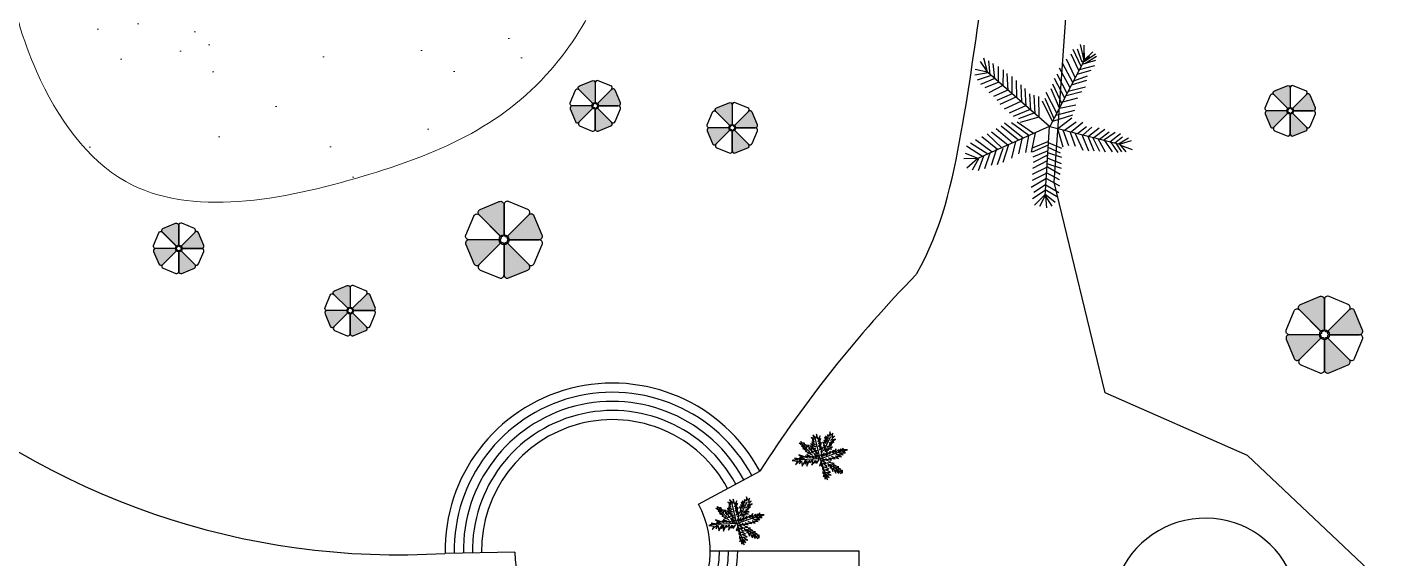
# Model space of a CAD drawing. Header units: millimetres. Extents: x 185 to 501, y 106 to 528.
# Drawn here: x 330.45 to 374.79, y 170.53 to 187.99 of the extents above; entities that cross this region are included whole.
import ezdxf

# ---------------------------------------------------------------- set-up
doc = ezdxf.new("R2010")
doc.units = ezdxf.units.MM
for name, color, linetype in [('arboles', 84, 'Continuous'), ('pavimento', 252, 'Continuous'), ('SITE_FURNISHINGS', 230, 'Continuous')]:
    doc.layers.add(name, color=color, linetype=linetype)
doc.layers.add('Paredes', color=141, linetype='Continuous', lineweight=9)

msp = doc.modelspace()

# ---------------------------------------------------------------- hatches: boundary and pattern name
h = msp.add_hatch(color=230)
edge = h.paths.add_edge_path()
edge.add_arc((349.222, 185.448), 0.0448, 135, 270)
edge.add_line((349.222, 185.403), (349.872, 185.403))
edge.add_arc((349.872, 185.475), 0.0723, 270, 382.5)
edge.add_line((349.939, 185.503), (349.768, 185.915))
edge.add_arc((349.701, 185.888), 0.0723, 22.5, 135)
edge.add_line((349.65, 185.939), (349.191, 185.48))
edge = h.paths.add_edge_path()
edge.add_arc((349.159, 185.295), 0.0448, 45, 180)
edge.add_line((349.114, 185.295), (349.114, 184.645))
edge.add_arc((349.186, 184.645), 0.0723, 180, 292.5)
edge.add_line((349.214, 184.579), (349.626, 184.749))
edge.add_arc((349.599, 184.816), 0.0723, 292.5, 405)
edge.add_line((349.65, 184.867), (349.191, 185.327))
edge = h.paths.add_edge_path()
edge.add_arc((348.527, 184.918), 0.0723, 202.5, 315)
edge.add_line((348.578, 184.867), (349.038, 185.327))
edge.add_arc((349.006, 185.358), 0.0448, 315, 450)
edge.add_line((349.006, 185.403), (348.356, 185.403))
edge.add_arc((348.356, 185.331), 0.0723, 90, 202.5)
edge.add_line((348.29, 185.303), (348.46, 184.891))
for color, points in [(230, [(349.109, 186.161, 0.534511), (349.009, 186.228), (348.597, 186.057, 0.475071), (348.565, 185.949, -0.059116), (348.578, 185.939), (349.038, 185.48, -0.187719), (349.109, 185.511, 0.000562), (349.109, 185.511)]), (256, [(371.94, 185.999, 0.534511), (371.84, 186.066), (371.428, 185.895, 0.475071), (371.396, 185.788, -0.059116), (371.409, 185.777), (371.869, 185.318, -0.187719), (371.94, 185.35, 0.000562), (371.94, 185.35)]), (256, [(353.61, 185.441, 0.534511), (353.51, 185.508), (353.098, 185.337, 0.475071), (353.066, 185.23, -0.059116), (353.079, 185.22), (353.539, 184.76, -0.187719), (353.61, 184.792, 0.000562), (353.61, 184.792)]), (256, [(346.11, 182.162, 0.534511), (345.958, 182.264), (345.331, 182.004, 0.475071), (345.282, 181.841, -0.059116), (345.303, 181.825), (346.001, 181.127, -0.187719), (346.11, 181.175, 0.000562), (346.11, 181.175)]), (256, [(335.427, 181.485, 0.534511), (335.327, 181.552), (334.914, 181.381, 0.475071), (334.882, 181.274, -0.059116), (334.896, 181.263), (335.355, 180.804, -0.187719), (335.427, 180.835, 0.000562), (335.427, 180.836)]), (5, [(341.06, 179.441, 0.534511), (340.96, 179.508), (340.547, 179.337, 0.475071), (340.515, 179.23, -0.059116), (340.529, 179.219), (340.988, 178.76, -0.187719), (341.06, 178.792, 0.000562), (341.06, 178.792)]), (230, [(373.061, 179.047, 0.534511), (372.909, 179.149), (372.282, 178.889, 0.475071), (372.233, 178.726, -0.059116), (372.253, 178.71), (372.951, 178.012, -0.187719), (373.061, 178.06, 0.000562), (373.061, 178.06)])]:
    msp.add_hatch(color=color).paths.add_polyline_path(points)
h = msp.add_hatch(color=256)
edge = h.paths.add_edge_path()
edge.add_arc((372.053, 185.286), 0.0448, 135, 270)
edge.add_line((372.053, 185.242), (372.703, 185.242))
edge.add_arc((372.703, 185.314), 0.0723, 270, 382.5)
edge.add_line((372.77, 185.342), (372.599, 185.754))
edge.add_arc((372.532, 185.726), 0.0723, 22.5, 135)
edge.add_line((372.481, 185.777), (372.022, 185.318))
edge = h.paths.add_edge_path()
edge.add_arc((371.99, 185.133), 0.0448, 45, 180)
edge.add_line((371.945, 185.133), (371.945, 184.484))
edge.add_arc((372.017, 184.484), 0.0723, 180, 292.5)
edge.add_line((372.045, 184.417), (372.457, 184.588))
edge.add_arc((372.43, 184.655), 0.0723, 292.5, 405)
edge.add_line((372.481, 184.706), (372.022, 185.165))
edge = h.paths.add_edge_path()
edge.add_arc((371.358, 184.757), 0.0723, 202.5, 315)
edge.add_line((371.409, 184.706), (371.869, 185.165))
edge.add_arc((371.837, 185.197), 0.0448, 315, 450)
edge.add_line((371.837, 185.242), (371.187, 185.242))
edge.add_arc((371.187, 185.169), 0.0723, 90, 202.5)
edge.add_line((371.121, 185.142), (371.291, 184.729))
h = msp.add_hatch(color=256)
edge = h.paths.add_edge_path()
edge.add_arc((353.723, 184.729), 0.0448, 135, 270)
edge.add_line((353.723, 184.684), (354.373, 184.684))
edge.add_arc((354.373, 184.756), 0.0723, 270, 382.5)
edge.add_line((354.44, 184.784), (354.269, 185.196))
edge.add_arc((354.202, 185.168), 0.0723, 22.5, 135)
edge.add_line((354.151, 185.22), (353.692, 184.76))
edge = h.paths.add_edge_path()
edge.add_arc((353.66, 184.576), 0.0448, 45, 180)
edge.add_line((353.615, 184.576), (353.615, 183.926))
edge.add_arc((353.687, 183.926), 0.0723, 180, 292.5)
edge.add_line((353.715, 183.859), (354.127, 184.03))
edge.add_arc((354.1, 184.097), 0.0723, 292.5, 405)
edge.add_line((354.151, 184.148), (353.692, 184.607))
edge = h.paths.add_edge_path()
edge.add_arc((353.028, 184.199), 0.0723, 202.5, 315)
edge.add_line((353.079, 184.148), (353.539, 184.607))
edge.add_arc((353.507, 184.639), 0.0448, 315, 450)
edge.add_line((353.507, 184.684), (352.857, 184.684))
edge.add_arc((352.857, 184.611), 0.0723, 90, 202.5)
edge.add_line((352.791, 184.584), (352.961, 184.171))
h = msp.add_hatch(color=256)
edge = h.paths.add_edge_path()
edge.add_arc((346.282, 181.079), 0.0682, 135, 270)
edge.add_line((346.282, 181.011), (347.269, 181.011))
edge.add_arc((347.269, 181.121), 0.11, 270, 382.5)
edge.add_line((347.37, 181.163), (347.111, 181.789))
edge.add_arc((347.009, 181.747), 0.11, 22.5, 135)
edge.add_line((346.932, 181.825), (346.233, 181.127))
edge = h.paths.add_edge_path()
edge.add_arc((346.185, 180.846), 0.0682, 45, 180)
edge.add_line((346.117, 180.846), (346.117, 179.859))
edge.add_arc((346.227, 179.859), 0.11, 180, 292.5)
edge.add_line((346.269, 179.757), (346.896, 180.017))
edge.add_arc((346.854, 180.119), 0.11, 292.5, 405)
edge.add_line((346.932, 180.196), (346.233, 180.894))
edge = h.paths.add_edge_path()
edge.add_arc((345.225, 180.274), 0.11, 202.5, 315)
edge.add_line((345.303, 180.196), (346.001, 180.894))
edge.add_arc((345.953, 180.943), 0.0682, 315, 450)
edge.add_line((345.953, 181.011), (344.965, 181.011))
edge.add_arc((344.965, 180.901), 0.11, 90, 202.5)
edge.add_line((344.864, 180.859), (345.123, 180.232))
h = msp.add_hatch(color=256)
edge = h.paths.add_edge_path()
edge.add_arc((335.54, 180.772), 0.0448, 135, 270)
edge.add_line((335.54, 180.727), (336.189, 180.727))
edge.add_arc((336.189, 180.8), 0.0723, 270, 382.5)
edge.add_line((336.256, 180.827), (336.085, 181.24))
edge.add_arc((336.018, 181.212), 0.0723, 22.5, 135)
edge.add_line((335.967, 181.263), (335.508, 180.804))
edge = h.paths.add_edge_path()
edge.add_arc((335.476, 180.619), 0.0448, 45, 180)
edge.add_line((335.431, 180.619), (335.431, 179.97))
edge.add_arc((335.504, 179.97), 0.0723, 180, 292.5)
edge.add_line((335.531, 179.903), (335.944, 180.074))
edge.add_arc((335.916, 180.14), 0.0723, 292.5, 405)
edge.add_line((335.967, 180.192), (335.508, 180.651))
edge = h.paths.add_edge_path()
edge.add_arc((334.845, 180.243), 0.0723, 202.5, 315)
edge.add_line((334.896, 180.192), (335.355, 180.651))
edge.add_arc((335.323, 180.683), 0.0448, 315, 450)
edge.add_line((335.323, 180.727), (334.674, 180.727))
edge.add_arc((334.674, 180.655), 0.0723, 90, 202.5)
edge.add_line((334.607, 180.627), (334.778, 180.215))
h = msp.add_hatch(color=5)
edge = h.paths.add_edge_path()
edge.add_arc((341.173, 178.729), 0.0448, 135, 270)
edge.add_line((341.173, 178.684), (341.822, 178.684))
edge.add_arc((341.822, 178.756), 0.0723, 270, 382.5)
edge.add_line((341.889, 178.784), (341.718, 179.196))
edge.add_arc((341.651, 179.168), 0.0723, 22.5, 135)
edge.add_line((341.6, 179.219), (341.141, 178.76))
edge = h.paths.add_edge_path()
edge.add_arc((341.109, 178.575), 0.0448, 45, 180)
edge.add_line((341.064, 178.575), (341.064, 177.926))
edge.add_arc((341.137, 177.926), 0.0723, 180, 292.5)
edge.add_line((341.164, 177.859), (341.577, 178.03))
edge.add_arc((341.549, 178.097), 0.0723, 292.5, 405)
edge.add_line((341.6, 178.148), (341.141, 178.607))
edge = h.paths.add_edge_path()
edge.add_arc((340.477, 178.199), 0.0723, 202.5, 315)
edge.add_line((340.529, 178.148), (340.988, 178.607))
edge.add_arc((340.956, 178.639), 0.0448, 315, 450)
edge.add_line((340.956, 178.684), (340.307, 178.684))
edge.add_arc((340.307, 178.611), 0.0723, 90, 202.5)
edge.add_line((340.24, 178.584), (340.411, 178.171))
h = msp.add_hatch(color=230)
edge = h.paths.add_edge_path()
edge.add_arc((373.232, 177.963), 0.0682, 135, 270)
edge.add_line((373.232, 177.895), (374.219, 177.895))
edge.add_arc((374.219, 178.005), 0.11, 270, 382.5)
edge.add_line((374.321, 178.047), (374.061, 178.674))
edge.add_arc((373.96, 178.632), 0.11, 22.5, 135)
edge.add_line((373.882, 178.71), (373.184, 178.012))
edge = h.paths.add_edge_path()
edge.add_arc((373.136, 177.731), 0.0682, 45, 180)
edge.add_line((373.068, 177.731), (373.068, 176.744))
edge.add_arc((373.178, 176.744), 0.11, 180, 292.5)
edge.add_line((373.22, 176.642), (373.846, 176.902))
edge.add_arc((373.804, 177.003), 0.11, 292.5, 405)
edge.add_line((373.882, 177.081), (373.184, 177.779))
edge = h.paths.add_edge_path()
edge.add_arc((372.176, 177.159), 0.11, 202.5, 315)
edge.add_line((372.253, 177.081), (372.951, 177.779))
edge.add_arc((372.903, 177.827), 0.0682, 315, 450)
edge.add_line((372.903, 177.895), (371.916, 177.895))
edge.add_arc((371.916, 177.785), 0.11, 90, 202.5)
edge.add_line((371.814, 177.743), (372.074, 177.117))
at = {"layer": 'Paredes'}
h = msp.add_hatch(dxfattribs=at)
h.set_pattern_fill('AR-SAND', color=256, scale=0.1, style=0)
h.set_pattern_definition([(37.5, (-2162.957, 17.1855), (-0.160003, 4.8941324), [0, -3.8608, 0, -4.318, 0, -4.1275]), (7.5, (-2162.957, 17.1855), (4.495233, 7.168251), [0, -2.0828, 0, -3.4798, 0, -1.3335]), (327.5, (-2166.081, 17.1855), (7.909924, 0.014372), [0, -1.27, 0, -4.572, 0, -5.969]), (317.5, (-2166.081, 17.1855), (7.635565, 2.229293), [0, -0.635, 0, -2.9972, 0, -3.429])])
edge = h.paths.add_edge_path()
edge.add_spline(control_points=[(329.163, 209.759), (329.769, 209.758), (331.679, 209.374), (333.188, 205.317), (334.541, 200.963), (333.991, 195.497), (329.105, 192.643), (330.18, 186.77), (334.028, 181.379), (341.571, 182.837), (347.715, 185.41), (350.943, 192.267), (345.013, 196.362), (341.002, 201.852), (340.823, 209.281), (344.738, 211.852), (349.254, 210.173), (352.059, 203.967), (357.894, 206.923), (359.013, 211.66), (358.772, 215.872), (357.263, 219.898), (353.753, 220.348), (352.079, 225.331), (353.828, 231.651), (358.644, 231.789), (361.226, 231.902), (363.18, 233.645), (366.499, 235.216), (366.131, 239.585), (363.726, 244.777), (361.783, 252.598), (355.323, 252.096), (350.842, 251.157), (351.678, 246.816), (352.206, 242.343), (349.289, 237.742), (345.789, 237.071), (344.999, 237.127)], knot_values=[126.800992, 126.800992, 126.800992, 126.800992, 128.552041, 132.302534, 138.232433, 143.028847, 147.14407, 153.309299, 157.961529, 165.761725, 172.843208, 178.590264, 183.713167, 191.652281, 199.550118, 202.153336, 203.993395, 213.278166, 216.611939, 220.52306, 227.040192, 229.640637, 232.242468, 236.304441, 243.607556, 247.723547, 249.600713, 251.118572, 255.427198, 259.388599, 262.330603, 273.582082, 276.727203, 281.527369, 283.853486, 288.505719, 295.449959, 297.74183, 297.74183, 297.74183, 297.74183], degree=3, periodic=0)
edge.add_line((344.999, 237.127), (343.657, 237.512))
edge.add_spline(control_points=[(343.657, 237.512), (343.591, 237.551), (342.465, 238.286), (341.526, 242.294), (343.136, 246.067), (341.978, 251.035), (337.528, 250.743), (334.813, 248.747), (331.956, 245.751), (327.658, 248.749), (327.085, 252.781), (324.994, 256.53), (321.298, 257.351), (317.727, 255.69), (314.381, 252.642), (313.89, 246.209), (319.216, 245.896), (323.552, 245.976), (327.203, 241.87), (328.145, 236.119), (324.858, 232.176), (320.085, 231.24), (317.483, 235.427), (312.581, 235.845), (308.455, 231.987), (311.862, 228.592), (312.568, 224.628), (312.107, 220.627), (308.67, 217.752), (310.827, 212.931), (312.025, 208.248), (314.954, 207.066), (315.627, 206.878)], knot_values=[2.907855, 2.907855, 2.907855, 2.907855, 3.150612, 7.195867, 12.953348, 16.263104, 19.888382, 23.642714, 27.036791, 30.428875, 36.324389, 39.357134, 42.52297, 46.572713, 50.687936, 56.155626, 60.647938, 63.940117, 69.206529, 75.27202, 79.883863, 83.277941, 88.074352, 92.521984, 96.637211, 101.065548, 104.030498, 108.826912, 112.507027, 115.471977, 123.273315, 125.37104, 125.37104, 125.37104, 125.37104], degree=3, periodic=0)
edge.add_spline(control_points=[(315.627, 206.878), (315.799, 206.792), (316.265, 206.559), (316.994, 206.463), (317.798, 206.497), (318.574, 206.523), (319.583, 206.096), (320.582, 205.804), (321.63, 205.921), (322.302, 206.143), (322.76, 206.317), (322.932, 206.382)], knot_values=[0, 0, 0, 0, 0.574846, 1.559232, 2.150533, 3.003289, 3.84311, 5.407574, 6.052016, 6.972857, 7.523573, 7.523573, 7.523573, 7.523573], degree=3, periodic=0)
edge.add_spline(control_points=[(322.932, 206.382), (322.933, 206.383), (324.004, 207.066), (325.387, 208.484), (327.149, 209.374), (327.787, 209.559)], knot_values=[299.106215, 299.106215, 299.106215, 299.106215, 299.110488, 302.953821, 304.929743, 304.929743, 304.929743, 304.929743], degree=3, periodic=0)
edge.add_line((327.787, 209.559), (329.163, 209.759))
h.paths.add_polyline_path([(328.219, 216.885), (326.843, 216.69, -1.682486), (330.764, 223.697), (331.32, 222.412, -0.402923)], flags=16)
h.paths.add_polyline_path([(336.161, 223.833), (335.751, 225.161, -0.49838), (342.828, 233.073), (344.194, 232.813, -1.570148)], flags=16)

# ---------------------------------------------------------------- linework, layer by layer
at = {"layer": 'arboles', "linetype": 'Continuous'}
for p, q in [((365.072, 186.694), (364.816, 187.258)), ((365.112, 186.838), (364.953, 187.261)), ((365.173, 186.89), (365.057, 187.423)), ((365.167, 186.92), (365.175, 187.397)), ((365.19, 186.914), (365.464, 187.178)), ((362, 186.516), (361.77, 186.859)), ((362.003, 186.505), (361.88, 186.966)), ((362.091, 186.428), (362.044, 186.88)), ((362.24, 186.297), (362.189, 186.793)), ((364.06, 184.739), (365.183, 186.909)), ((364.804, 186.176), (364.459, 186.805)), ((364.884, 186.33), (364.598, 186.932)), ((365.003, 186.56), (364.747, 187.105)), ((365.021, 186.595), (365.527, 186.726)), ((365.111, 186.768), (365.554, 186.901)), ((365.183, 186.909), (365.112, 186.838)), ((365.171, 186.86), (365.546, 187.113)), ((365.183, 186.909), (365.184, 187.143)), ((365.183, 186.909), (365.348, 187.033)), ((365.194, 186.794), (365.577, 187.03)), ((362.025, 186.486), (361.586, 186.409)), ((362.001, 186.511), (361.589, 186.603)), ((362.12, 186.402), (361.659, 186.246)), ((362.237, 186.299), (361.77, 186.108)), ((364.035, 184.722), (362.013, 186.496)), ((362.36, 186.191), (362.36, 186.691)), ((362.512, 186.059), (362.523, 186.583)), ((362.678, 185.913), (362.642, 186.471)), ((362.806, 185.8), (362.807, 186.369)), ((364.537, 185.661), (364.203, 186.302)), ((364.614, 185.81), (364.284, 186.449)), ((364.711, 185.997), (364.368, 186.64)), ((364.831, 186.228), (365.289, 186.394)), ((364.942, 186.443), (365.401, 186.574)), ((362.37, 186.183), (361.913, 185.992)), ((362.501, 186.068), (362.047, 185.834)), ((362.666, 185.923), (362.2, 185.715)), ((362.959, 185.667), (362.952, 186.232)), ((363.122, 185.523), (363.108, 186.096)), ((363.272, 185.392), (363.238, 185.973)), ((364.275, 185.169), (363.929, 185.846)), ((364.364, 185.325), (364.09, 185.962)), ((364.446, 185.484), (364.15, 186.119)), ((364.58, 185.743), (365.094, 185.872)), ((364.652, 185.883), (365.218, 186.031)), ((364.761, 186.093), (365.26, 186.248)), ((362.807, 185.8), (362.305, 185.58)), ((362.933, 185.689), (362.409, 185.447)), ((363.095, 185.547), (362.551, 185.292)), ((363.251, 185.41), (362.715, 185.16)), ((363.426, 185.257), (363.394, 185.794)), ((363.561, 185.138), (363.537, 185.754)), ((363.692, 185.023), (363.687, 185.714)), ((364.14, 184.892), (363.81, 185.563)), ((364.186, 184.982), (363.891, 185.642)), ((364.366, 185.329), (364.896, 185.439)), ((364.473, 185.537), (364.965, 185.665)), ((363.399, 185.28), (362.843, 185.056)), ((363.527, 185.168), (363.019, 184.981)), ((363.681, 185.032), (363.068, 184.857)), ((364.146, 184.905), (364.806, 185.106)), ((364.244, 185.094), (364.864, 185.264)), ((364.314, 184.664), (364.768, 185.014)), ((364.021, 184.725), (361.699, 183.685)), ((362.471, 184.031), (361.985, 184.489)), ((362.665, 184.118), (362.134, 184.545)), ((362.825, 184.189), (362.281, 184.654)), ((363.014, 184.274), (362.448, 184.741)), ((363.167, 184.342), (362.557, 184.839)), ((363.356, 184.427), (362.79, 184.847)), ((363.514, 184.498), (362.971, 184.874)), ((363.564, 184.52), (363.43, 183.889)), ((364.029, 184.717), (363.882, 182.449)), ((364.05, 184.731), (366.343, 184.146)), ((364.304, 184.667), (364.469, 184.06)), ((364.477, 184.622), (364.658, 184.102)), ((364.529, 184.609), (364.913, 184.884)), ((364.7, 184.566), (364.88, 184.085)), ((364.752, 184.552), (365.135, 184.866)), ((364.867, 184.523), (365.131, 183.95)), ((364.952, 184.501), (365.25, 184.725)), ((365.145, 184.452), (365.429, 184.701)), ((365.315, 184.409), (365.673, 184.687)), ((365.493, 184.363), (365.853, 184.645)), ((365.682, 184.315), (365.998, 184.548)), ((365.815, 184.281), (366.188, 184.544)), ((366.017, 184.229), (366.369, 184.495)), ((361.839, 183.748), (361.308, 184.083)), ((362.007, 183.823), (361.437, 184.176)), ((362.156, 183.89), (361.601, 184.285)), ((362.332, 183.968), (361.814, 184.383)), ((362.691, 184.129), (362.503, 183.541)), ((362.922, 184.233), (362.786, 183.688)), ((363.132, 184.327), (363.017, 183.831)), ((363.344, 184.422), (363.245, 183.87)), ((363.998, 184.236), (363.463, 184.019)), ((363.99, 184.115), (363.47, 183.883)), ((363.985, 184.047), (364.387, 183.867)), ((363.996, 184.204), (364.434, 184.011)), ((365.098, 184.464), (365.315, 183.927)), ((365.299, 184.413), (365.497, 183.931)), ((365.445, 184.375), (365.682, 183.919)), ((365.625, 184.329), (365.866, 183.891)), ((365.846, 184.273), (366.092, 183.897)), ((366.04, 184.223), (366.277, 183.872)), ((366.177, 184.189), (366.433, 184.393)), ((366.215, 184.179), (366.402, 183.895)), ((366.307, 184.155), (366.631, 184.356)), ((366.335, 184.148), (366.731, 184.27)), ((366.338, 184.147), (366.549, 183.899)), ((366.366, 184.115), (366.755, 183.975)), ((361.704, 183.678), (361.227, 183.667)), ((361.689, 183.68), (361.273, 183.838)), ((361.686, 183.677), (361.326, 183.363)), ((361.71, 183.69), (361.501, 183.292)), ((361.864, 183.759), (361.695, 183.276)), ((362.08, 183.856), (361.903, 183.339)), ((362.298, 183.995), (362.125, 183.445)), ((362.501, 184.002), (362.312, 183.467)), ((363.957, 183.602), (363.473, 183.347)), ((363.978, 183.928), (363.491, 183.72)), ((363.968, 183.781), (363.502, 183.548)), ((363.963, 183.702), (364.423, 183.518)), ((363.974, 183.875), (364.425, 183.719)), ((363.93, 183.188), (363.466, 182.959)), ((363.943, 183.387), (363.471, 183.153)), ((363.932, 183.22), (364.355, 182.993)), ((363.951, 183.518), (364.416, 183.356)), ((363.966, 183.399), (364.382, 183.161)), ((363.918, 183.011), (363.429, 182.73)), ((363.905, 182.809), (363.527, 182.565)), ((363.918, 182.817), (364.34, 182.565)), ((363.943, 183.025), (364.367, 182.777)), ((363.893, 182.622), (363.481, 182.354)), ((363.885, 182.489), (363.542, 182.15)), ((363.882, 182.441), (363.711, 182.1)), ((363.884, 182.471), (364.117, 182.114)), ((363.886, 182.515), (364.226, 182.244)), ((363.896, 182.661), (364.321, 182.406)), ((363.902, 182.443), (363.933, 182.053)), ((356.211, 174.001), (355.91, 174.306)), ((356.504, 173.826), (356.339, 174.515)), ((356.617, 174.078), (356.857, 174.549)), ((356.504, 173.826), (357.349, 174.126)), ((356.504, 173.826), (355.625, 173.782)), ((356.504, 173.826), (356.703, 173.255)), ((356.826, 173.637), (357.16, 173.403)), ((353.473, 171.873), (353.172, 172.178)), ((353.767, 171.698), (353.601, 172.387)), ((353.879, 171.95), (354.119, 172.42)), ((353.767, 171.698), (352.887, 171.653)), ((353.767, 171.698), (354.611, 171.997)), ((353.767, 171.698), (353.965, 171.127)), ((354.089, 171.509), (354.423, 171.275))]:
    msp.add_line(p, q, dxfattribs=at)
at = {"layer": 'arboles', "linetype": 'Continuous', "flags": 128}
for points in [[(356.256, 173.945), (356.086, 174.012), (356.143, 174.016), (356.023, 174.063), (356.07, 174.073), (355.937, 174.156), (356.029, 174.128), (355.889, 174.235), (355.97, 174.21), (355.817, 174.331), (355.889, 174.314), (355.863, 174.387), (355.964, 174.304), (355.962, 174.36), (355.999, 174.254), (356.035, 174.295), (356.059, 174.187), (356.118, 174.275), (356.125, 174.142), (356.163, 174.207), (356.163, 174.099), (356.211, 174.14), (356.231, 174.022), (356.273, 174.067), (356.257, 174.007)], [(356.526, 173.707), (356.482, 173.595), (356.551, 173.642), (356.551, 173.568), (356.582, 173.599), (356.574, 173.468), (356.6, 173.494), (356.594, 173.338), (356.623, 173.382), (356.607, 173.23), (356.642, 173.303), (356.667, 173.152), (356.68, 173.245), (356.748, 173.127), (356.719, 173.253), (356.797, 173.203), (356.714, 173.303), (356.86, 173.284), (356.688, 173.376), (356.845, 173.386), (356.673, 173.46), (356.787, 173.487), (356.64, 173.545), (356.727, 173.566), (356.592, 173.674), (356.706, 173.672), (356.547, 173.771), (356.65, 173.761), (356.567, 173.823), (356.76, 173.761), (356.681, 173.821), (356.872, 173.782), (356.776, 173.85), (356.992, 173.821), (356.876, 173.897), (357.106, 173.836), (357.003, 173.915), (357.202, 173.891), (357.027, 173.977), (357.253, 173.95), (357.131, 174.022), (357.332, 174.022), (357.243, 174.057), (357.396, 174.112), (357.247, 174.115), (357.263, 174.176), (357.179, 174.082), (357.185, 174.147), (357.112, 174.053), (357.114, 174.132), (357.011, 174.026), (357.029, 174.153), (356.919, 174.007), (356.942, 174.101), (356.8, 173.971), (356.84, 174.074), (356.698, 173.924), (356.741, 174.053), (356.617, 173.908), (356.633, 174.022), (356.548, 173.873), (356.578, 173.979), (356.524, 173.914), (356.582, 174.092), (356.519, 174.042), (356.603, 174.194), (356.48, 174.101), (356.549, 174.227), (356.491, 174.171), (356.551, 174.353), (356.451, 174.227), (356.52, 174.372), (356.455, 174.312), (356.525, 174.49), (356.438, 174.378), (356.503, 174.573), (356.432, 174.455), (356.382, 174.625), (356.387, 174.497), (356.262, 174.612), (356.316, 174.488), (356.204, 174.525), (356.304, 174.438), (356.238, 174.44), (356.318, 174.365), (356.229, 174.377), (356.345, 174.281), (356.182, 174.316), (356.362, 174.214), (356.165, 174.244), (356.354, 174.151), (356.211, 174.171), (356.395, 174.086), (356.292, 174.096), (356.447, 173.999), (356.344, 174.016), (356.464, 173.902), (356.397, 173.921)], [(356.658, 174.074), (356.744, 174.072), (356.663, 174.115), (356.786, 174.107), (356.681, 174.144), (356.884, 174.136), (356.725, 174.182), (356.905, 174.207), (356.737, 174.225), (356.882, 174.283), (356.801, 174.279), (356.947, 174.375), (356.793, 174.337), (357.008, 174.47), (356.837, 174.418), (356.977, 174.561), (356.901, 174.519), (356.919, 174.658), (356.865, 174.581), (356.816, 174.706), (356.809, 174.567), (356.745, 174.605), (356.768, 174.493), (356.681, 174.563), (356.747, 174.422), (356.644, 174.53), (356.718, 174.366), (356.619, 174.436), (356.689, 174.323), (356.592, 174.368), (356.652, 174.227), (356.613, 174.269), (356.631, 174.175)], [(356.463, 173.84), (356.292, 174.005), (356.379, 173.844), (356.244, 173.914), (356.283, 173.843), (356.062, 173.962), (356.182, 173.854), (356.02, 173.918), (356.09, 173.852), (355.797, 173.951), (355.985, 173.827), (355.829, 173.864), (355.934, 173.794), (355.655, 173.841), (355.77, 173.792), (355.581, 173.761), (355.761, 173.74), (355.697, 173.624), (355.842, 173.775), (355.819, 173.655), (355.892, 173.76), (355.912, 173.582), (356.024, 173.775), (356.01, 173.647), (356.066, 173.771), (356.068, 173.576), (356.157, 173.773), (356.162, 173.693), (356.248, 173.785), (356.228, 173.611), (356.35, 173.769), (356.316, 173.684), (356.404, 173.748), (356.387, 173.664), (356.466, 173.798)], [(356.738, 173.703), (356.776, 173.57), (356.806, 173.645), (356.841, 173.504), (356.849, 173.585), (356.922, 173.41), (356.932, 173.516), (357.02, 173.355), (357.019, 173.458), (357.105, 173.334), (357.09, 173.423), (357.191, 173.324), (357.191, 173.372), (357.245, 173.369), (357.166, 173.417), (357.249, 173.428), (357.092, 173.49), (357.171, 173.49), (357.007, 173.535), (357.113, 173.556), (356.926, 173.591), (357.029, 173.593), (356.881, 173.647), (356.957, 173.67), (356.789, 173.695), (356.857, 173.716), (356.771, 173.726)], [(353.921, 171.946), (354.006, 171.943), (353.925, 171.987), (354.049, 171.979), (353.944, 172.016), (354.146, 172.008), (353.987, 172.054), (354.167, 172.079), (353.999, 172.097), (354.144, 172.155), (354.063, 172.15), (354.209, 172.246), (354.055, 172.209), (354.27, 172.342), (354.099, 172.29), (354.239, 172.433), (354.163, 172.391), (354.182, 172.53), (354.127, 172.453), (354.078, 172.578), (354.072, 172.439), (354.007, 172.476), (354.03, 172.364), (353.943, 172.435), (354.01, 172.294), (353.906, 172.401), (353.981, 172.238), (353.881, 172.308), (353.952, 172.194), (353.855, 172.24), (353.914, 172.099), (353.875, 172.141), (353.894, 172.047)], [(353.518, 171.817), (353.348, 171.884), (353.405, 171.888), (353.285, 171.935), (353.332, 171.945), (353.199, 172.028), (353.291, 171.999), (353.151, 172.107), (353.233, 172.082), (353.079, 172.202), (353.151, 172.186), (353.125, 172.259), (353.226, 172.176), (353.224, 172.231), (353.262, 172.126), (353.297, 172.167), (353.322, 172.059), (353.38, 172.146), (353.388, 172.014), (353.425, 172.078), (353.426, 171.97), (353.473, 172.012), (353.493, 171.894), (353.535, 171.939), (353.519, 171.879)], [(353.789, 171.579), (353.745, 171.467), (353.813, 171.514), (353.813, 171.44), (353.844, 171.471), (353.836, 171.34), (353.863, 171.366), (353.856, 171.21), (353.886, 171.254), (353.869, 171.102), (353.905, 171.174), (353.929, 171.024), (353.942, 171.117), (354.01, 170.999), (353.981, 171.125), (354.06, 171.075), (353.977, 171.175), (354.122, 171.156), (353.95, 171.247), (354.107, 171.257), (353.936, 171.332), (354.049, 171.359), (353.902, 171.417), (353.989, 171.438), (353.854, 171.546), (353.969, 171.544), (353.809, 171.643), (353.913, 171.633), (353.829, 171.695), (354.023, 171.633), (353.943, 171.693), (354.134, 171.654), (354.039, 171.722), (354.254, 171.693), (354.139, 171.769), (354.368, 171.708), (354.265, 171.786), (354.464, 171.763), (354.289, 171.849), (354.516, 171.822), (354.393, 171.894), (354.594, 171.894), (354.505, 171.929), (354.658, 171.984), (354.509, 171.987), (354.526, 172.048), (354.441, 171.954), (354.447, 172.019), (354.375, 171.925), (354.377, 172.003), (354.273, 171.898), (354.292, 172.025), (354.182, 171.879), (354.204, 171.973), (354.062, 171.842), (354.103, 171.946), (353.96, 171.796), (354.004, 171.925), (353.88, 171.78), (353.895, 171.893), (353.811, 171.745), (353.84, 171.851), (353.786, 171.786), (353.844, 171.964), (353.782, 171.914), (353.865, 172.066), (353.742, 171.973), (353.811, 172.099), (353.753, 172.043), (353.813, 172.225), (353.713, 172.099), (353.782, 172.244), (353.718, 172.184), (353.788, 172.362), (353.701, 172.25), (353.765, 172.445), (353.695, 172.326), (353.645, 172.497), (353.649, 172.368), (353.525, 172.484), (353.579, 172.36), (353.467, 172.397), (353.566, 172.31), (353.5, 172.312), (353.581, 172.237), (353.492, 172.248), (353.607, 172.153), (353.444, 172.188), (353.624, 172.086), (353.428, 172.116), (353.616, 172.022), (353.473, 172.043), (353.658, 171.958), (353.554, 171.968), (353.709, 171.871), (353.606, 171.888), (353.726, 171.773), (353.659, 171.792)], [(353.726, 171.711), (353.554, 171.877), (353.641, 171.716), (353.506, 171.786), (353.545, 171.715), (353.324, 171.833), (353.444, 171.726), (353.283, 171.79), (353.353, 171.724), (353.059, 171.823), (353.247, 171.699), (353.092, 171.736), (353.196, 171.666), (352.918, 171.713), (353.032, 171.663), (352.843, 171.632), (353.024, 171.612), (352.959, 171.496), (353.105, 171.647), (353.081, 171.527), (353.154, 171.632), (353.175, 171.454), (353.287, 171.647), (353.272, 171.519), (353.328, 171.643), (353.33, 171.448), (353.42, 171.645), (353.424, 171.564), (353.511, 171.657), (353.49, 171.483), (353.612, 171.641), (353.579, 171.556), (353.666, 171.62), (353.649, 171.535), (353.728, 171.67)], [(354, 171.575), (354.039, 171.442), (354.068, 171.517), (354.104, 171.376), (354.111, 171.457), (354.184, 171.282), (354.195, 171.388), (354.282, 171.227), (354.282, 171.33), (354.367, 171.206), (354.352, 171.295), (354.454, 171.195), (354.453, 171.243), (354.508, 171.241), (354.428, 171.289), (354.511, 171.3), (354.354, 171.361), (354.433, 171.362), (354.269, 171.407), (354.375, 171.427), (354.188, 171.463), (354.292, 171.465), (354.143, 171.519), (354.219, 171.541), (354.052, 171.566), (354.12, 171.588), (354.033, 171.598)]]:
    msp.add_lwpolyline(points, dxfattribs=at)
at = {"layer": 'Paredes'}
msp.add_open_spline([(344.999, 237.127), (345.789, 237.071), (349.289, 237.742), (352.206, 242.343), (351.678, 246.816), (350.842, 251.157), (355.323, 252.096), (361.783, 252.598), (363.726, 244.777), (366.131, 239.585), (366.499, 235.216), (363.18, 233.645), (361.226, 231.902), (358.644, 231.789), (353.828, 231.651), (352.079, 225.331), (353.753, 220.348), (357.263, 219.898), (358.772, 215.872), (359.013, 211.66), (357.894, 206.923), (352.059, 203.967), (349.254, 210.173), (344.738, 211.852), (340.823, 209.281), (341.002, 201.852), (345.013, 196.362), (350.943, 192.267), (347.715, 185.41), (341.571, 182.837), (334.028, 181.379), (330.18, 186.77), (329.105, 192.643), (333.991, 195.497), (334.541, 200.963), (333.188, 205.317), (331.679, 209.374), (329.769, 209.758), (329.163, 209.759)], degree=3, knots=[126.800992, 126.800992, 126.800992, 126.800992, 129.092863, 136.037103, 140.689336, 143.015452, 147.815618, 150.96074, 162.212219, 165.154223, 169.115624, 173.42425, 174.942109, 176.819275, 180.935266, 188.238381, 192.300354, 194.902185, 197.502629, 204.019762, 207.930883, 211.264655, 220.549427, 222.389486, 224.992704, 232.890541, 240.829655, 245.952558, 251.699614, 258.781097, 266.581292, 271.233523, 277.398752, 281.513975, 286.310389, 292.240287, 295.990781, 297.74183, 297.74183, 297.74183, 297.74183], dxfattribs=at)
at = {"layer": 'pavimento'}
for p, q in [((364.186, 182.896), (364.598, 188.604)), ((352.508, 172.333, 0.018), (354.52, 173.419, 0.018)), ((346.468, 170.754, 0.018), (344.181, 170.716, 0.018)), ((352.893, 170.806, 0.018), (357.781, 170.806, 0.018)), ((357.781, 164.93, 0.018), (357.781, 170.806, 0.018))]:
    msp.add_line(p, q, dxfattribs=at)
msp.add_lwpolyline([(415.435, 146.464), (403.278, 158.795), (398.228, 160.476), (388.501, 161.41), (380.646, 162.158), (377.279, 167.576), (370.545, 173.928), (365.869, 175.983), (364.186, 182.896)], dxfattribs=at)
for centre, radius, start, end in [((389.387, 150.926), 41.493, 135.7864, 147.1727), ((342.659, 195.43, 0.018), 24.76, 228.4811, 273.5253), ((349.68, 170.806, 0.018), 5.5, 28.3718, 180.9318), ((349.68, 170.806, 0.018), 5.2, 28.3718, 180.9318), ((349.68, 170.806, 0.018), 4.9, 28.3718, 180.9318), ((349.68, 170.806, 0.018), 4.6, 28.3718, 180.9318), ((349.68, 170.806, 0.018), 4.3, 28.3718, 180.9318), ((349.68, 170.806, 0.018), 3.213, 180.9318, 28.3718), ((369.152, 168.798, 0.018), 3.075, 248.9406, 167.8031), ((349.68, 170.806, 0.018), 4.113, 208.3718, 0), ((349.68, 170.806, 0.018), 3.813, 208.3718, 0), ((349.68, 170.806, 0.018), 3.513, 208.3718, 0)]:
    msp.add_arc(centre, radius, start, end, dxfattribs=at)
msp.add_open_spline([(359.647, 179.86), (359.656, 179.875), (360.486, 181.27), (361.19, 184.467), (361.608, 187.512), (361.828, 189.009)], degree=3, knots=[145.293434, 145.293434, 145.293434, 145.293434, 145.34584, 150.206026, 154.747544, 154.747544, 154.747544, 154.747544], dxfattribs=at)
at = {"layer": 'SITE_FURNISHINGS', "color": 230, "linetype": 'Continuous'}
for points in [[(349.038, 185.48, -0.668179), (349.006, 185.403), (348.356, 185.403, -0.534511), (348.29, 185.503), (348.46, 185.915, -0.534511), (348.578, 185.939)], [(349.109, 185.511, -0.668179), (349.033, 185.48), (348.574, 185.939, -0.534511), (348.597, 186.057), (349.009, 186.228, -0.534511), (349.109, 186.161)], [(349.114, 185.511, 0.668179), (349.191, 185.48), (349.65, 185.939, 0.534511), (349.626, 186.057), (349.214, 186.228, 0.534511), (349.114, 186.161)], [(349.191, 185.48, 0.668179), (349.222, 185.403), (349.872, 185.403, 0.534511), (349.939, 185.503), (349.768, 185.915, 0.534511), (349.65, 185.939)], [(348.46, 184.891, 0.534511), (348.578, 184.867), (349.038, 185.327, 0.668179), (349.006, 185.403), (348.356, 185.403, 0.534511), (348.29, 185.303)], [(349.006, 185.403, -1), (349.222, 185.403, -1)], [(349.222, 185.403, 0.668179), (349.191, 185.327), (349.65, 184.867, 0.534511), (349.768, 184.891), (349.939, 185.303, 0.534511), (349.872, 185.403)], [(349.114, 185.295, 0.668179), (349.038, 185.327), (348.578, 184.867, 0.534511), (348.602, 184.749), (349.014, 184.579, 0.534511), (349.114, 184.645)], [(349.191, 185.327, 0.668179), (349.114, 185.295), (349.114, 184.645, 0.534511), (349.214, 184.579), (349.626, 184.749, 0.534511), (349.65, 184.867)], [(372.951, 178.012, -0.668179), (372.903, 177.895), (371.916, 177.895, -0.534511), (371.814, 178.047), (372.074, 178.674, -0.534511), (372.253, 178.71)], [(373.061, 178.06, -0.668179), (372.944, 178.012), (372.246, 178.71, -0.534511), (372.282, 178.889), (372.909, 179.149, -0.534511), (373.061, 179.047)], [(373.068, 178.06, 0.668179), (373.184, 178.012), (373.882, 178.71, 0.534511), (373.846, 178.889), (373.22, 179.149, 0.534511), (373.068, 179.047)], [(373.184, 178.012, 0.668179), (373.232, 177.895), (374.219, 177.895, 0.534511), (374.321, 178.047), (374.061, 178.674, 0.534511), (373.882, 178.71)], [(372.074, 177.117, 0.534511), (372.253, 177.081), (372.951, 177.779, 0.668179), (372.903, 177.895), (371.916, 177.895, 0.534511), (371.814, 177.743)], [(372.903, 177.895, -1), (373.232, 177.895, -1)], [(373.232, 177.895, 0.668179), (373.184, 177.779), (373.882, 177.081, 0.534511), (374.061, 177.117), (374.321, 177.743, 0.534511), (374.219, 177.895)], [(373.068, 177.731, 0.668179), (372.951, 177.779), (372.253, 177.081, 0.534511), (372.289, 176.902), (372.916, 176.642, 0.534511), (373.068, 176.744)], [(373.184, 177.779, 0.668179), (373.068, 177.731), (373.068, 176.744, 0.534511), (373.22, 176.642), (373.846, 176.902, 0.534511), (373.882, 177.081)]]:
    msp.add_lwpolyline(points, format="xyb", close=True, dxfattribs=at)
at = {"layer": 'SITE_FURNISHINGS', "color": 7, "linetype": 'Continuous'}
for points in [[(371.94, 185.35, -0.668179), (371.864, 185.318), (371.405, 185.777, -0.534511), (371.428, 185.895), (371.84, 186.066, -0.534511), (371.94, 185.999)], [(371.945, 185.35, 0.668179), (372.022, 185.318), (372.481, 185.777, 0.534511), (372.457, 185.895), (372.045, 186.066, 0.534511), (371.945, 185.999)], [(353.61, 184.792, -0.668179), (353.534, 184.76), (353.075, 185.22, -0.534511), (353.098, 185.337), (353.51, 185.508, -0.534511), (353.61, 185.441)], [(353.615, 184.792, 0.668179), (353.692, 184.76), (354.151, 185.22, 0.534511), (354.127, 185.337), (353.715, 185.508, 0.534511), (353.615, 185.441)], [(371.869, 185.318, -0.668179), (371.837, 185.242), (371.187, 185.242, -0.534511), (371.121, 185.342), (371.291, 185.754, -0.534511), (371.409, 185.777)], [(372.022, 185.318, 0.668179), (372.053, 185.242), (372.703, 185.242, 0.534511), (372.77, 185.342), (372.599, 185.754, 0.534511), (372.481, 185.777)], [(353.539, 184.76, -0.668179), (353.507, 184.684), (352.857, 184.684, -0.534511), (352.791, 184.784), (352.961, 185.196, -0.534511), (353.079, 185.22)], [(353.692, 184.76, 0.668179), (353.723, 184.684), (354.373, 184.684, 0.534511), (354.44, 184.784), (354.269, 185.196, 0.534511), (354.151, 185.22)], [(371.291, 184.729, 0.534511), (371.409, 184.706), (371.869, 185.165, 0.668179), (371.837, 185.242), (371.187, 185.242, 0.534511), (371.121, 185.142)], [(371.945, 185.133, 0.668179), (371.869, 185.165), (371.409, 184.706, 0.534511), (371.433, 184.588), (371.845, 184.417, 0.534511), (371.945, 184.484)], [(371.837, 185.242, -1), (372.053, 185.242, -1)], [(372.022, 185.165, 0.668179), (371.945, 185.133), (371.945, 184.484, 0.534511), (372.045, 184.417), (372.457, 184.588, 0.534511), (372.481, 184.706)], [(372.053, 185.242, 0.668179), (372.022, 185.165), (372.481, 184.706, 0.534511), (372.599, 184.729), (372.77, 185.142, 0.534511), (372.703, 185.242)], [(352.961, 184.171, 0.534511), (353.079, 184.148), (353.539, 184.607, 0.668179), (353.507, 184.684), (352.857, 184.684, 0.534511), (352.791, 184.584)], [(353.615, 184.576, 0.668179), (353.539, 184.607), (353.079, 184.148, 0.534511), (353.103, 184.03), (353.515, 183.859, 0.534511), (353.615, 183.926)], [(353.507, 184.684, -1), (353.723, 184.684, -1)], [(353.692, 184.607, 0.668179), (353.615, 184.576), (353.615, 183.926, 0.534511), (353.715, 183.859), (354.127, 184.03, 0.534511), (354.151, 184.148)], [(353.723, 184.684, 0.668179), (353.692, 184.607), (354.151, 184.148, 0.534511), (354.269, 184.171), (354.44, 184.584, 0.534511), (354.373, 184.684)], [(346.11, 181.175, -0.668179), (345.994, 181.127), (345.296, 181.825, -0.534511), (345.331, 182.004), (345.958, 182.264, -0.534511), (346.11, 182.162)], [(346.117, 181.175, 0.668179), (346.233, 181.127), (346.932, 181.825, 0.534511), (346.896, 182.004), (346.269, 182.264, 0.534511), (346.117, 182.162)], [(346.001, 181.127, -0.668179), (345.953, 181.011), (344.965, 181.011, -0.534511), (344.864, 181.163), (345.123, 181.789, -0.534511), (345.303, 181.825)], [(346.233, 181.127, 0.668179), (346.282, 181.011), (347.269, 181.011, 0.534511), (347.37, 181.163), (347.111, 181.789, 0.534511), (346.932, 181.825)], [(335.427, 180.836, -0.668179), (335.35, 180.804), (334.891, 181.263, -0.534511), (334.914, 181.381), (335.327, 181.552, -0.534511), (335.427, 181.485)], [(335.431, 180.836, 0.668179), (335.508, 180.804), (335.967, 181.263, 0.534511), (335.944, 181.381), (335.531, 181.552, 0.534511), (335.431, 181.485)], [(335.355, 180.804, -0.668179), (335.323, 180.727), (334.674, 180.727, -0.534511), (334.607, 180.827), (334.778, 181.24, -0.534511), (334.896, 181.263)], [(335.508, 180.804, 0.668179), (335.54, 180.727), (336.189, 180.727, 0.534511), (336.256, 180.827), (336.085, 181.24, 0.534511), (335.967, 181.263)], [(345.123, 180.232, 0.534511), (345.303, 180.196), (346.001, 180.894, 0.668179), (345.953, 181.011), (344.965, 181.011, 0.534511), (344.864, 180.859)], [(345.953, 181.011, -1), (346.282, 181.011, -1)], [(346.282, 181.011, 0.668179), (346.233, 180.894), (346.932, 180.196, 0.534511), (347.111, 180.232), (347.37, 180.859, 0.534511), (347.269, 181.011)], [(334.778, 180.215, 0.534511), (334.896, 180.192), (335.355, 180.651, 0.668179), (335.323, 180.727), (334.674, 180.727, 0.534511), (334.607, 180.627)], [(335.431, 180.619, 0.668179), (335.355, 180.651), (334.896, 180.192, 0.534511), (334.919, 180.074), (335.331, 179.903, 0.534511), (335.431, 179.97)], [(335.323, 180.727, -1), (335.54, 180.727, -1)], [(335.508, 180.651, 0.668179), (335.431, 180.619), (335.431, 179.97, 0.534511), (335.531, 179.903), (335.944, 180.074, 0.534511), (335.967, 180.192)], [(335.54, 180.727, 0.668179), (335.508, 180.651), (335.967, 180.192, 0.534511), (336.085, 180.215), (336.256, 180.627, 0.534511), (336.189, 180.727)], [(346.117, 180.846, 0.668179), (346.001, 180.894), (345.303, 180.196, 0.534511), (345.338, 180.017), (345.965, 179.757, 0.534511), (346.117, 179.859)], [(346.233, 180.894, 0.668179), (346.117, 180.846), (346.117, 179.859, 0.534511), (346.269, 179.757), (346.896, 180.017, 0.534511), (346.932, 180.196)]]:
    msp.add_lwpolyline(points, format="xyb", close=True, dxfattribs=at)
at = {"layer": 'SITE_FURNISHINGS', "color": 5, "linetype": 'Continuous'}
for points in [[(340.988, 178.76, -0.668179), (340.956, 178.684), (340.307, 178.684, -0.534511), (340.24, 178.784), (340.411, 179.196, -0.534511), (340.529, 179.219)], [(341.06, 178.792, -0.668179), (340.983, 178.76), (340.524, 179.219, -0.534511), (340.547, 179.337), (340.96, 179.508, -0.534511), (341.06, 179.441)], [(341.064, 178.792, 0.668179), (341.141, 178.76), (341.6, 179.219, 0.534511), (341.577, 179.337), (341.164, 179.508, 0.534511), (341.064, 179.441)], [(341.141, 178.76, 0.668179), (341.173, 178.684), (341.822, 178.684, 0.534511), (341.889, 178.784), (341.718, 179.196, 0.534511), (341.6, 179.219)], [(340.956, 178.684, -1), (341.173, 178.684, -1)], [(340.411, 178.171, 0.534511), (340.529, 178.148), (340.988, 178.607, 0.668179), (340.956, 178.684), (340.307, 178.684, 0.534511), (340.24, 178.584)], [(341.064, 178.575, 0.668179), (340.988, 178.607), (340.529, 178.148, 0.534511), (340.552, 178.03), (340.964, 177.859, 0.534511), (341.064, 177.926)], [(341.141, 178.607, 0.668179), (341.064, 178.575), (341.064, 177.926, 0.534511), (341.164, 177.859), (341.577, 178.03, 0.534511), (341.6, 178.148)], [(341.173, 178.684, 0.668179), (341.141, 178.607), (341.6, 178.148, 0.534511), (341.718, 178.171), (341.889, 178.584, 0.534511), (341.822, 178.684)]]:
    msp.add_lwpolyline(points, format="xyb", close=True, dxfattribs=at)

doc.saveas('drawing.dxf')
